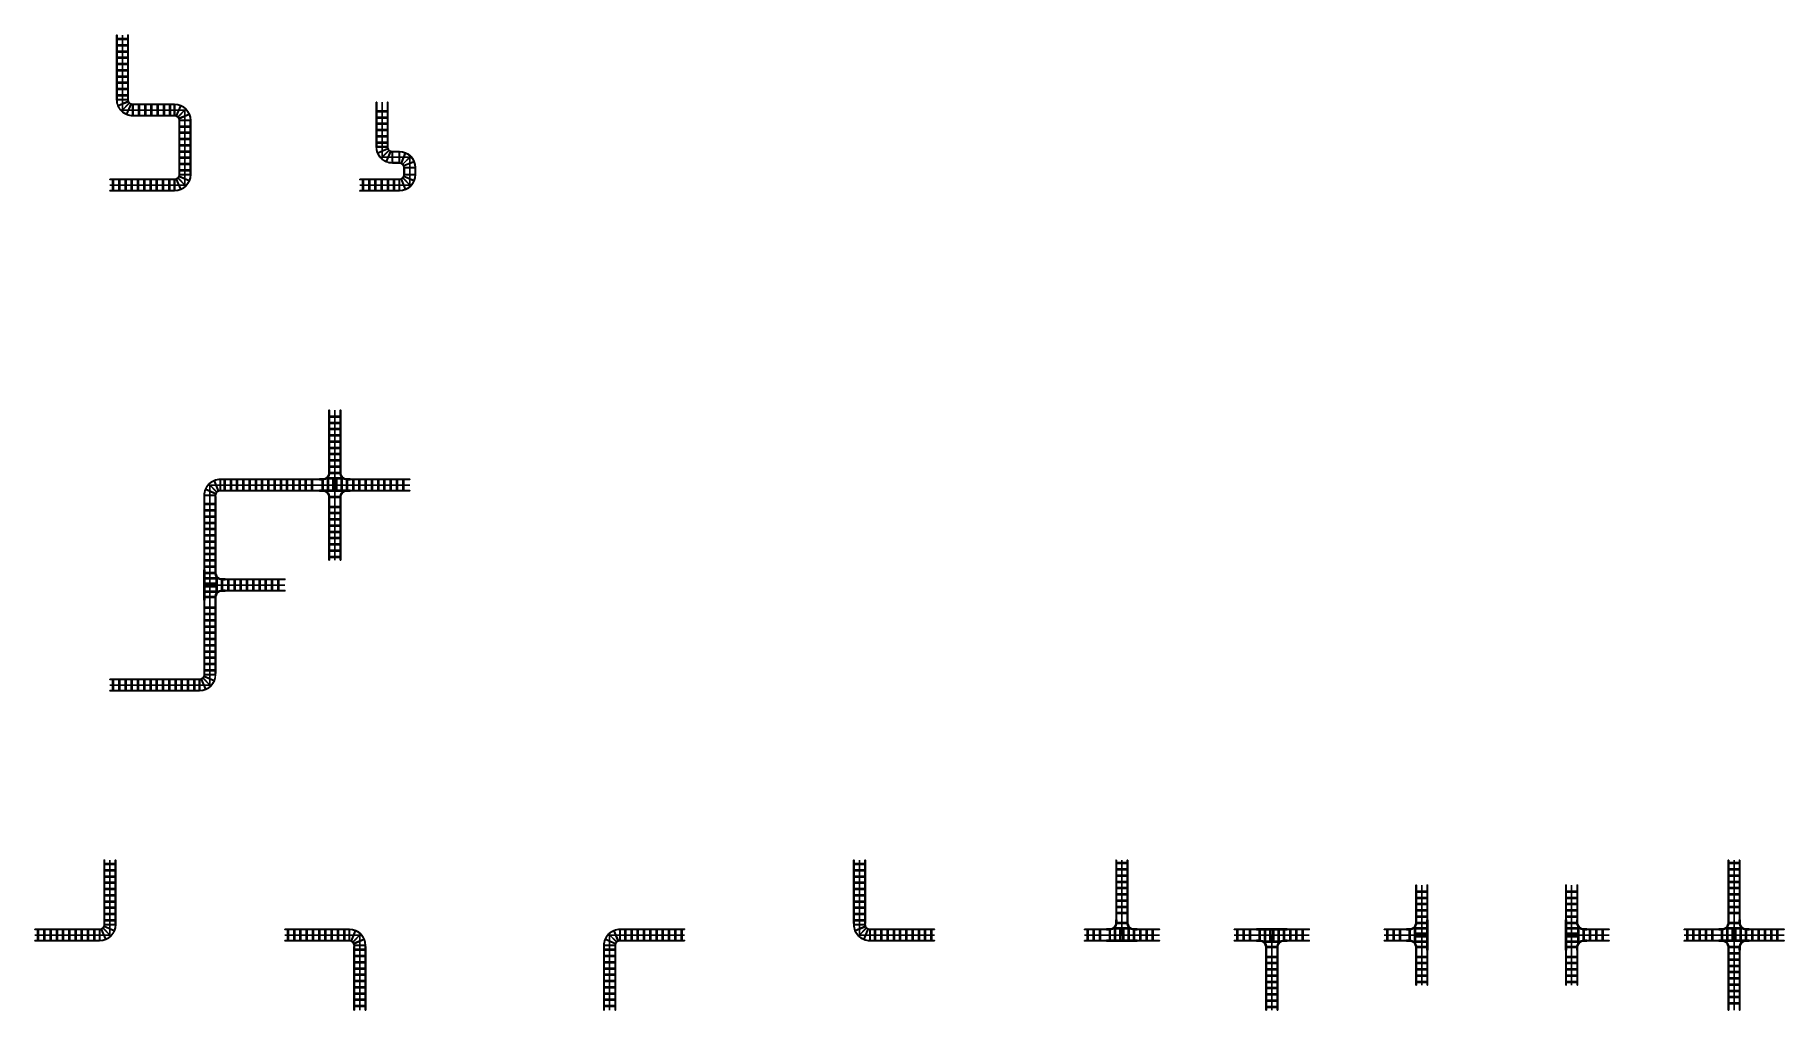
# Model space of a CAD drawing. Header units: millimetres. Extents: x -3000 to 67000, y -3000 to 36000.
import ezdxf

# ---------------------------------------------------------------- set-up
doc = ezdxf.new("R2010")
doc.units = ezdxf.units.MM
doc.layers.add('SCADA-TRAY', color=7, linetype='Continuous', true_color=0x0c642f)
doc.layers.add('SCADA-TRAY-PATH', color=4, linetype='Continuous')

# ---------------------------------------------------------------- blocks, each defined once
blk = doc.blocks.new('SCADA_V2$SCADA_TRAY_ELBOW_V2')
at = {"color": 118, "true_color": 0x0c642f}
for p, q in [((-755, 265), (-755, 248)), ((-755, 248), (-755, 265)), ((-755, 265), (-687, 265)), ((-687, 265), (-755, 265)), ((-687, 248), (-755, 248)), ((-698, -358), (-698, 248)), ((-698, -358), (-698, 248)), ((-676, 248), (-676, -358)), ((-676, -358), (-676, 248)), ((-360, -295), (-592, 265)), ((-360, -295), (-592, 265)), ((-572, 273), (-340, -287)), ((-340, -287), (-572, 273)), ((-73, -108), (-501, 320)), ((-73, -108), (-501, 320)), ((-486, 336), (-58, -93)), ((-58, -93), (-486, 336)), ((121, 175), (-439, 407)), ((121, 175), (-439, 407)), ((-431, 521), (-431, 589)), ((-414, 589), (-431, 589)), ((-431, 589), (-414, 589)), ((-431, 589), (-431, 521)), ((-431, 427), (129, 195)), ((129, 195), (-431, 427)), ((-414, 589), (-414, 521)), ((-414, 532), (192, 532)), ((192, 532), (-414, 532)), ((192, 510), (-414, 510)), ((192, 510), (-414, 510)), ((209, 589), (192, 589)), ((192, 589), (209, 589)), ((192, 589), (192, 521)), ((209, 521), (209, 589)), ((209, 589), (209, 521)), ((-755, -358), (-755, -375)), ((-755, -375), (-755, -358)), ((-687, -358), (-755, -358)), ((-687, -375), (-755, -375)), ((-687, -375), (-755, -375))]:
    blk.add_line(p, q, dxfattribs=at)
for radius in [896, 256, 896, 256, 273, 879]:
    blk.add_arc((-687, 521), radius, 270, 0, dxfattribs=at)
blk = doc.blocks.new('SCADA_V2$SCADA_TRAY_CROSS_V2')
at = {"color": 118, "linetype": 'ByBlock', "lineweight": -2, "true_color": 0x0c642f}
for p, q in [((-148, 496), (147, 496)), ((147, 524), (-147, 524)), ((-147, 524), (147, 524)), ((148, 496), (-147, 496)), ((-354, 23), (-354, 317)), ((-326, 23), (-326, 318)), ((-204, 23), (-204, 346)), ((-176, 23), (-176, 346)), ((-54, 23), (-54, 346)), ((-26, 23), (-26, 346)), ((26, 23), (26, 346)), ((54, 23), (54, 346)), ((176, 23), (176, 346)), ((204, 23), (204, 346)), ((326, 23), (326, 318)), ((354, 23), (354, 317)), ((-148, -156), (147, -156)), ((148, -156), (-147, -156)), ((147, -184), (-147, -184)), ((-147, -184), (147, -184))]:
    blk.add_line(p, q, dxfattribs=at)
at = {"color": 118, "true_color": 0x0c642f}
for p, q in [((-431, 23), (431, 23)), ((-431, 0), (-340, 0)), ((-249, 0), (249, 0)), ((340, 0), (431, 0))]:
    blk.add_line(p, q, dxfattribs=at)
at = {"color": 118, "linetype": 'ByBlock', "lineweight": -2, "true_color": 0x0c642f}
for points in [[(-431, 340), (-340, 340, 0.414214), (-170, 510), (-170, 601)], [(-431, 317), (-340, 317, 0.414214), (-147, 510), (-147, 601)], [(-147, 496, -0.007385), (-147, 510), (-147, 601)], [(147, 496, 0.007385), (147, 510), (147, 601)], [(431, 317), (340, 317, -0.414214), (147, 510), (147, 601)], [(431, 340), (340, 340, -0.414214), (170, 510), (170, 601)], [(-431, 23), (-340, 23, 0.007385), (-326, 23, 0.007385)], [(-431, 23), (-340, 23, -0.414214), (-147, -170), (-147, -261)], [(-431, 0), (-340, 0, -0.414214), (-170, -170), (-170, -261)], [(431, 23), (340, 23, 0.414214), (147, -170), (147, -261)], [(431, 0), (340, 0, 0.414214), (170, -170), (170, -261)], [(431, 23), (340, 23, -0.007385), (326, 23, -0.007385)], [(-147, -156, 0.007385), (-147, -170), (-147, -261)], [(147, -156, -0.007385), (147, -170), (147, -261)]]:
    blk.add_lwpolyline(points, format="xyb", dxfattribs=at)
for points in [[(-170, 601), (-147, 601)], [(-170, 510), (-170, 601)], [(-147, 601), (-170, 601)], [(147, 601), (170, 601)], [(170, 601), (147, 601)], [(170, 510), (170, 601)], [(-431, 340), (-431, 317)], [(-431, 0), (-431, 23)], [(-431, 0), (-340, 0)], [(431, 0), (340, 0)], [(431, 340), (431, 317)], [(431, 0), (431, 23)], [(-170, -170), (-170, -261)], [(-170, -261), (-147, -261)], [(-147, -261), (-170, -261)], [(147, -261), (170, -261)], [(170, -261), (147, -261)], [(170, -170), (170, -261)]]:
    blk.add_lwpolyline(points, dxfattribs=at)
at = {"color": 118, "true_color": 0x0c642f}
for points in [[(240, 346), (-240, 346)], [(-203, 374), (203, 374)]]:
    blk.add_lwpolyline(points, dxfattribs=at)
blk = doc.blocks.new('SCADA_V2$SCADA_TRAY_TEE_V2')
at = {"color": 118, "linetype": 'ByBlock', "lineweight": -2, "true_color": 0x0c642f}
for p, q in [((-148, 496), (147, 496)), ((147, 524), (-147, 524)), ((-147, 524), (147, 524)), ((148, 496), (-147, 496)), ((-354, 23), (-354, 317)), ((-326, 23), (-326, 318)), ((-204, 23), (-204, 346)), ((-176, 23), (-176, 346)), ((-54, 23), (-54, 346)), ((-26, 23), (-26, 346)), ((26, 23), (26, 346)), ((54, 23), (54, 346)), ((176, 23), (176, 346)), ((204, 23), (204, 346)), ((326, 23), (326, 318)), ((354, 23), (354, 317))]:
    blk.add_line(p, q, dxfattribs=at)
at = {"color": 118, "true_color": 0x0c642f}
for p, q in [((-431, 23), (431, 23)), ((-431, 0), (431, 0))]:
    blk.add_line(p, q, dxfattribs=at)
at = {"color": 118, "linetype": 'ByBlock', "lineweight": -2, "true_color": 0x0c642f}
for points in [[(-431, 340), (-340, 340, 0.414214), (-170, 510), (-170, 601)], [(-431, 317), (-340, 317, 0.414214), (-147, 510), (-147, 601)], [(-147, 496, -0.007385), (-147, 510), (-147, 601)], [(147, 496, 0.007385), (147, 510), (147, 601)], [(431, 317), (340, 317, -0.414214), (147, 510), (147, 601)], [(431, 340), (340, 340, -0.414214), (170, 510), (170, 601)], [(-431, 23), (-340, 23, 0.007385), (-326, 23, 0.007385)], [(431, 23), (340, 23, -0.007385), (326, 23, -0.007385)]]:
    blk.add_lwpolyline(points, format="xyb", dxfattribs=at)
for points in [[(-170, 601), (-147, 601)], [(-170, 510), (-170, 601)], [(-147, 601), (-170, 601)], [(147, 601), (170, 601)], [(170, 601), (147, 601)], [(170, 510), (170, 601)], [(-431, 340), (-431, 317)], [(-431, 0), (-431, 23)], [(-431, 0), (-340, 0)], [(431, 0), (340, 0)], [(431, 340), (431, 317)], [(431, 0), (431, 23)]]:
    blk.add_lwpolyline(points, dxfattribs=at)
at = {"color": 118, "true_color": 0x0c642f}
for points in [[(240, 346), (-240, 346)], [(-203, 374), (203, 374)]]:
    blk.add_lwpolyline(points, dxfattribs=at)

msp = doc.modelspace()

# ---------------------------------------------------------------- linework, layer by layer
at = {"layer": 'SCADA-TRAY'}
for points in [[(265, 33465), (265, 36000), (285, 36000), (285, 33465)], [(295, 35820), (295, 35860), (705, 35860), (705, 35820)], [(715, 33465), (715, 36000), (735, 36000), (735, 33465)], [(295, 35570), (295, 35610), (705, 35610), (705, 35570)], [(295, 35320), (295, 35360), (705, 35360), (705, 35320)], [(295, 35070), (295, 35110), (705, 35110), (705, 35070)], [(295, 34820), (295, 34860), (705, 34860), (705, 34820)], [(295, 34570), (295, 34610), (705, 34610), (705, 34570)], [(295, 34320), (295, 34360), (705, 34360), (705, 34320)], [(295, 34070), (295, 34110), (705, 34110), (705, 34070)], [(295, 33820), (295, 33860), (705, 33860), (705, 33820)], [(295, 33570), (295, 33610), (705, 33610), (705, 33570)], [(2535, 33215), (965, 33215), (965, 33235), (2535, 33235)], [(1180, 32795), (1140, 32795), (1140, 33205), (1180, 33205)], [(1430, 32795), (1390, 32795), (1390, 33205), (1430, 33205)], [(1680, 32795), (1640, 32795), (1640, 33205), (1680, 33205)], [(1930, 32795), (1890, 32795), (1890, 33205), (1930, 33205)], [(2180, 32795), (2140, 32795), (2140, 33205), (2180, 33205)], [(2430, 32795), (2390, 32795), (2390, 33205), (2430, 33205)], [(10655, 31575), (10655, 33310), (10675, 33310), (10675, 31575)], [(10685, 32930), (10685, 32970), (11095, 32970), (11095, 32930)], [(11105, 31575), (11105, 33310), (11125, 33310), (11125, 31575)], [(2535, 32765), (965, 32765), (965, 32785), (2535, 32785)], [(2765, 30465), (2765, 32535), (2785, 32535), (2785, 30465)], [(2795, 32320), (2795, 32360), (3205, 32360), (3205, 32320)], [(3215, 30465), (3215, 32535), (3235, 32535), (3235, 30465)], [(10685, 32680), (10685, 32720), (11095, 32720), (11095, 32680)], [(10685, 32430), (10685, 32470), (11095, 32470), (11095, 32430)], [(10685, 32180), (10685, 32220), (11095, 32220), (11095, 32180)], [(2795, 32070), (2795, 32110), (3205, 32110), (3205, 32070)], [(2795, 31820), (2795, 31860), (3205, 31860), (3205, 31820)], [(2795, 31570), (2795, 31610), (3205, 31610), (3205, 31570)], [(10685, 31930), (10685, 31970), (11095, 31970), (11095, 31930)], [(10685, 31680), (10685, 31720), (11095, 31720), (11095, 31680)], [(2795, 31320), (2795, 31360), (3205, 31360), (3205, 31320)], [(2795, 31070), (2795, 31110), (3205, 31110), (3205, 31070)], [(2795, 30820), (2795, 30860), (3205, 30860), (3205, 30820)], [(11535, 31325), (11355, 31325), (11355, 31345), (11535, 31345)], [(11535, 30875), (11355, 30875), (11355, 30895), (11535, 30895)], [(0, 30235), (2535, 30235), (2535, 30215), (0, 30215)], [(105, 30205), (145, 30205), (145, 29795), (105, 29795)], [(355, 30205), (395, 30205), (395, 29795), (355, 29795)], [(605, 30205), (645, 30205), (645, 29795), (605, 29795)], [(855, 30205), (895, 30205), (895, 29795), (855, 29795)], [(1105, 30205), (1145, 30205), (1145, 29795), (1105, 29795)], [(1355, 30205), (1395, 30205), (1395, 29795), (1355, 29795)], [(1605, 30205), (1645, 30205), (1645, 29795), (1605, 29795)], [(1855, 30205), (1895, 30205), (1895, 29795), (1855, 29795)], [(2105, 30205), (2145, 30205), (2145, 29795), (2105, 29795)], [(2355, 30205), (2395, 30205), (2395, 29795), (2355, 29795)], [(2795, 30570), (2795, 30610), (3205, 30610), (3205, 30570)], [(10000, 30235), (11535, 30235), (11535, 30215), (10000, 30215)], [(10105, 30205), (10145, 30205), (10145, 29795), (10105, 29795)], [(10355, 30205), (10395, 30205), (10395, 29795), (10355, 29795)], [(10605, 30205), (10645, 30205), (10645, 29795), (10605, 29795)], [(10855, 30205), (10895, 30205), (10895, 29795), (10855, 29795)], [(11105, 30205), (11145, 30205), (11145, 29795), (11105, 29795)], [(11355, 30205), (11395, 30205), (11395, 29795), (11355, 29795)], [(11765, 30465), (11765, 30645), (11785, 30645), (11785, 30465)], [(12215, 30465), (12215, 30645), (12235, 30645), (12235, 30465)], [(0, 29785), (2535, 29785), (2535, 29765), (0, 29765)], [(10000, 29785), (11535, 29785), (11535, 29765), (10000, 29765)], [(8765, 18611), (8765, 21000), (8785, 21000), (8785, 18611)], [(9215, 18611), (9215, 21000), (9235, 21000), (9235, 18611)], [(8795, 20716), (8795, 20756), (9205, 20756), (9205, 20716)], [(8795, 20466), (8795, 20506), (9205, 20506), (9205, 20466)], [(8795, 20216), (8795, 20256), (9205, 20256), (9205, 20216)], [(8795, 19966), (8795, 20006), (9205, 20006), (9205, 19966)], [(8795, 19716), (8795, 19756), (9205, 19756), (9205, 19716)], [(8795, 19466), (8795, 19506), (9205, 19506), (9205, 19466)], [(8795, 19216), (8795, 19256), (9205, 19256), (9205, 19216)], [(8795, 18966), (8795, 19006), (9205, 19006), (9205, 18966)], [(4465, 18235), (8389, 18235), (8389, 18215), (4465, 18215)], [(4570, 18205), (4610, 18205), (4610, 17795), (4570, 17795)], [(4820, 18205), (4860, 18205), (4860, 17795), (4820, 17795)], [(5070, 18205), (5110, 18205), (5110, 17795), (5070, 17795)], [(5320, 18205), (5360, 18205), (5360, 17795), (5320, 17795)], [(5570, 18205), (5610, 18205), (5610, 17795), (5570, 17795)], [(5820, 18205), (5860, 18205), (5860, 17795), (5820, 17795)], [(6070, 18205), (6110, 18205), (6110, 17795), (6070, 17795)], [(6320, 18205), (6360, 18205), (6360, 17795), (6320, 17795)], [(6570, 18205), (6610, 18205), (6610, 17795), (6570, 17795)], [(6820, 18205), (6860, 18205), (6860, 17795), (6820, 17795)], [(7070, 18205), (7110, 18205), (7110, 17795), (7070, 17795)], [(7320, 18205), (7360, 18205), (7360, 17795), (7320, 17795)], [(7570, 18205), (7610, 18205), (7610, 17795), (7570, 17795)], [(7820, 18205), (7860, 18205), (7860, 17795), (7820, 17795)], [(8070, 18205), (8110, 18205), (8110, 17795), (8070, 17795)], [(8795, 18716), (8795, 18756), (9205, 18756), (9205, 18716)], [(9611, 18235), (12000, 18235), (12000, 18215), (9611, 18215)], [(9716, 18205), (9756, 18205), (9756, 17795), (9716, 17795)], [(9966, 18205), (10006, 18205), (10006, 17795), (9966, 17795)], [(10216, 18205), (10256, 18205), (10256, 17795), (10216, 17795)], [(10466, 18205), (10506, 18205), (10506, 17795), (10466, 17795)], [(10716, 18205), (10756, 18205), (10756, 17795), (10716, 17795)], [(10966, 18205), (11006, 18205), (11006, 17795), (10966, 17795)], [(11216, 18205), (11256, 18205), (11256, 17795), (11216, 17795)], [(11466, 18205), (11506, 18205), (11506, 17795), (11466, 17795)], [(11716, 18205), (11756, 18205), (11756, 17795), (11716, 17795)], [(3765, 14611), (3765, 17535), (3785, 17535), (3785, 14611)], [(4215, 14611), (4215, 17535), (4235, 17535), (4235, 14611)], [(4465, 17785), (8389, 17785), (8389, 17765), (4465, 17765)], [(9611, 17785), (12000, 17785), (12000, 17765), (9611, 17765)], [(3795, 17216), (3795, 17256), (4205, 17256), (4205, 17216)], [(3795, 16966), (3795, 17006), (4205, 17006), (4205, 16966)], [(8765, 15000), (8765, 17389), (8785, 17389), (8785, 15000)], [(8795, 17105), (8795, 17145), (9205, 17145), (9205, 17105)], [(8795, 16855), (8795, 16895), (9205, 16895), (9205, 16855)], [(9215, 15000), (9215, 17389), (9235, 17389), (9235, 15000)], [(3795, 16716), (3795, 16756), (4205, 16756), (4205, 16716)], [(3795, 16466), (3795, 16506), (4205, 16506), (4205, 16466)], [(3795, 16216), (3795, 16256), (4205, 16256), (4205, 16216)], [(8795, 16605), (8795, 16645), (9205, 16645), (9205, 16605)], [(8795, 16355), (8795, 16395), (9205, 16395), (9205, 16355)], [(8795, 16105), (8795, 16145), (9205, 16145), (9205, 16105)], [(3795, 15966), (3795, 16006), (4205, 16006), (4205, 15966)], [(3795, 15716), (3795, 15756), (4205, 15756), (4205, 15716)], [(3795, 15466), (3795, 15506), (4205, 15506), (4205, 15466)], [(8795, 15855), (8795, 15895), (9205, 15895), (9205, 15855)], [(8795, 15605), (8795, 15645), (9205, 15645), (9205, 15605)], [(3795, 15216), (3795, 15256), (4205, 15256), (4205, 15216)], [(3795, 14966), (3795, 15006), (4205, 15006), (4205, 14966)], [(3795, 14716), (3795, 14756), (4205, 14756), (4205, 14716)], [(8795, 15355), (8795, 15395), (9205, 15395), (9205, 15355)], [(8795, 15105), (8795, 15145), (9205, 15145), (9205, 15105)], [(4611, 14235), (7000, 14235), (7000, 14215), (4611, 14215)], [(4716, 14205), (4756, 14205), (4756, 13795), (4716, 13795)], [(4966, 14205), (5006, 14205), (5006, 13795), (4966, 13795)], [(5216, 14205), (5256, 14205), (5256, 13795), (5216, 13795)], [(5466, 14205), (5506, 14205), (5506, 13795), (5466, 13795)], [(5716, 14205), (5756, 14205), (5756, 13795), (5716, 13795)], [(5966, 14205), (6006, 14205), (6006, 13795), (5966, 13795)], [(6216, 14205), (6256, 14205), (6256, 13795), (6216, 13795)], [(6466, 14205), (6506, 14205), (6506, 13795), (6466, 13795)], [(6716, 14205), (6756, 14205), (6756, 13795), (6716, 13795)], [(3765, 10465), (3765, 13389), (3785, 13389), (3785, 10465)], [(4215, 10465), (4215, 13389), (4235, 13389), (4235, 10465)], [(4611, 13785), (7000, 13785), (7000, 13765), (4611, 13765)], [(3795, 13070), (3795, 13110), (4205, 13110), (4205, 13070)], [(3795, 12820), (3795, 12860), (4205, 12860), (4205, 12820)], [(3795, 12570), (3795, 12610), (4205, 12610), (4205, 12570)], [(3795, 12320), (3795, 12360), (4205, 12360), (4205, 12320)], [(3795, 12070), (3795, 12110), (4205, 12110), (4205, 12070)], [(3795, 11820), (3795, 11860), (4205, 11860), (4205, 11820)], [(3795, 11570), (3795, 11610), (4205, 11610), (4205, 11570)], [(3795, 11320), (3795, 11360), (4205, 11360), (4205, 11320)], [(3795, 11070), (3795, 11110), (4205, 11110), (4205, 11070)], [(3795, 10820), (3795, 10860), (4205, 10860), (4205, 10820)], [(3795, 10570), (3795, 10610), (4205, 10610), (4205, 10570)], [(0, 10235), (3535, 10235), (3535, 10215), (0, 10215)], [(105, 10205), (145, 10205), (145, 9795), (105, 9795)], [(355, 10205), (395, 10205), (395, 9795), (355, 9795)], [(605, 10205), (645, 10205), (645, 9795), (605, 9795)], [(855, 10205), (895, 10205), (895, 9795), (855, 9795)], [(1105, 10205), (1145, 10205), (1145, 9795), (1105, 9795)], [(1355, 10205), (1395, 10205), (1395, 9795), (1355, 9795)], [(1605, 10205), (1645, 10205), (1645, 9795), (1605, 9795)], [(1855, 10205), (1895, 10205), (1895, 9795), (1855, 9795)], [(2105, 10205), (2145, 10205), (2145, 9795), (2105, 9795)], [(2355, 10205), (2395, 10205), (2395, 9795), (2355, 9795)], [(2605, 10205), (2645, 10205), (2645, 9795), (2605, 9795)], [(2855, 10205), (2895, 10205), (2895, 9795), (2855, 9795)], [(3105, 10205), (3145, 10205), (3145, 9795), (3105, 9795)], [(3355, 10205), (3395, 10205), (3395, 9795), (3355, 9795)], [(0, 9785), (3535, 9785), (3535, 9765), (0, 9765)], [(-235, 465), (-235, 3000), (-215, 3000), (-215, 465)], [(-205, 2820), (-205, 2860), (205, 2860), (205, 2820)], [(215, 465), (215, 3000), (235, 3000), (235, 465)], [(29765, 465), (29765, 3000), (29785, 3000), (29785, 465)], [(29795, 2820), (29795, 2860), (30205, 2860), (30205, 2820)], [(30215, 465), (30215, 3000), (30235, 3000), (30235, 465)], [(40285, 3000), (40285, 611), (40265, 611), (40265, 3000)], [(40705, 2895), (40705, 2855), (40295, 2855), (40295, 2895)], [(40735, 3000), (40735, 611), (40715, 611), (40715, 3000)], [(64785, 3000), (64785, 611), (64765, 611), (64765, 3000)], [(65205, 2895), (65205, 2855), (64795, 2855), (64795, 2895)], [(65235, 3000), (65235, 611), (65215, 611), (65215, 3000)], [(-205, 2570), (-205, 2610), (205, 2610), (205, 2570)], [(-205, 2320), (-205, 2360), (205, 2360), (205, 2320)], [(-205, 2070), (-205, 2110), (205, 2110), (205, 2070)], [(29795, 2570), (29795, 2610), (30205, 2610), (30205, 2570)], [(29795, 2320), (29795, 2360), (30205, 2360), (30205, 2320)], [(29795, 2070), (29795, 2110), (30205, 2110), (30205, 2070)], [(40705, 2645), (40705, 2605), (40295, 2605), (40295, 2645)], [(40705, 2395), (40705, 2355), (40295, 2355), (40295, 2395)], [(40705, 2145), (40705, 2105), (40295, 2105), (40295, 2145)], [(65205, 2645), (65205, 2605), (64795, 2605), (64795, 2645)], [(65205, 2395), (65205, 2355), (64795, 2355), (64795, 2395)], [(65205, 2145), (65205, 2105), (64795, 2105), (64795, 2145)], [(-205, 1820), (-205, 1860), (205, 1860), (205, 1820)], [(-205, 1570), (-205, 1610), (205, 1610), (205, 1570)], [(29795, 1820), (29795, 1860), (30205, 1860), (30205, 1820)], [(29795, 1570), (29795, 1610), (30205, 1610), (30205, 1570)], [(40705, 1895), (40705, 1855), (40295, 1855), (40295, 1895)], [(40705, 1645), (40705, 1605), (40295, 1605), (40295, 1645)], [(52265, 611), (52265, 2000), (52285, 2000), (52285, 611)], [(52295, 1716), (52295, 1756), (52705, 1756), (52705, 1716)], [(52295, 1466), (52295, 1506), (52705, 1506), (52705, 1466)], [(52715, 611), (52715, 2000), (52735, 2000), (52735, 611)], [(58265, 611), (58265, 2000), (58285, 2000), (58285, 611)], [(58295, 1716), (58295, 1756), (58705, 1756), (58705, 1716)], [(58295, 1466), (58295, 1506), (58705, 1506), (58705, 1466)], [(58715, 611), (58715, 2000), (58735, 2000), (58735, 611)], [(65205, 1895), (65205, 1855), (64795, 1855), (64795, 1895)], [(65205, 1645), (65205, 1605), (64795, 1605), (64795, 1645)], [(-205, 1320), (-205, 1360), (205, 1360), (205, 1320)], [(-205, 1070), (-205, 1110), (205, 1110), (205, 1070)], [(-205, 820), (-205, 860), (205, 860), (205, 820)], [(29795, 1320), (29795, 1360), (30205, 1360), (30205, 1320)], [(29795, 1070), (29795, 1110), (30205, 1110), (30205, 1070)], [(29795, 820), (29795, 860), (30205, 860), (30205, 820)], [(40705, 1395), (40705, 1355), (40295, 1355), (40295, 1395)], [(40705, 1145), (40705, 1105), (40295, 1105), (40295, 1145)], [(40705, 895), (40705, 855), (40295, 855), (40295, 895)], [(52295, 1216), (52295, 1256), (52705, 1256), (52705, 1216)], [(52295, 966), (52295, 1006), (52705, 1006), (52705, 966)], [(52295, 716), (52295, 756), (52705, 756), (52705, 716)], [(58295, 1216), (58295, 1256), (58705, 1256), (58705, 1216)], [(58295, 966), (58295, 1006), (58705, 1006), (58705, 966)], [(58295, 716), (58295, 756), (58705, 756), (58705, 716)], [(65205, 1395), (65205, 1355), (64795, 1355), (64795, 1395)], [(65205, 1145), (65205, 1105), (64795, 1105), (64795, 1145)], [(65205, 895), (65205, 855), (64795, 855), (64795, 895)], [(-3000, 235), (-465, 235), (-465, 215), (-3000, 215)], [(-2895, 205), (-2855, 205), (-2855, -205), (-2895, -205)], [(-2645, 205), (-2605, 205), (-2605, -205), (-2645, -205)], [(-2395, 205), (-2355, 205), (-2355, -205), (-2395, -205)], [(-2145, 205), (-2105, 205), (-2105, -205), (-2145, -205)], [(-1895, 205), (-1855, 205), (-1855, -205), (-1895, -205)], [(-1645, 205), (-1605, 205), (-1605, -205), (-1645, -205)], [(-1395, 205), (-1355, 205), (-1355, -205), (-1395, -205)], [(-1145, 205), (-1105, 205), (-1105, -205), (-1145, -205)], [(-895, 205), (-855, 205), (-855, -205), (-895, -205)], [(-645, 205), (-605, 205), (-605, -205), (-645, -205)], [(-205, 570), (-205, 610), (205, 610), (205, 570)], [(7000, 235), (9535, 235), (9535, 215), (7000, 215)], [(7105, 205), (7145, 205), (7145, -205), (7105, -205)], [(7355, 205), (7395, 205), (7395, -205), (7355, -205)], [(7605, 205), (7645, 205), (7645, -205), (7605, -205)], [(7855, 205), (7895, 205), (7895, -205), (7855, -205)], [(8105, 205), (8145, 205), (8145, -205), (8105, -205)], [(8355, 205), (8395, 205), (8395, -205), (8355, -205)], [(8605, 205), (8645, 205), (8645, -205), (8605, -205)], [(8855, 205), (8895, 205), (8895, -205), (8855, -205)], [(9105, 205), (9145, 205), (9145, -205), (9105, -205)], [(9355, 205), (9395, 205), (9395, -205), (9355, -205)], [(23000, 215), (20465, 215), (20465, 235), (23000, 235)], [(20645, -205), (20605, -205), (20605, 205), (20645, 205)], [(20895, -205), (20855, -205), (20855, 205), (20895, 205)], [(21145, -205), (21105, -205), (21105, 205), (21145, 205)], [(21395, -205), (21355, -205), (21355, 205), (21395, 205)], [(21645, -205), (21605, -205), (21605, 205), (21645, 205)], [(21895, -205), (21855, -205), (21855, 205), (21895, 205)], [(22145, -205), (22105, -205), (22105, 205), (22145, 205)], [(22395, -205), (22355, -205), (22355, 205), (22395, 205)], [(22645, -205), (22605, -205), (22605, 205), (22645, 205)], [(22895, -205), (22855, -205), (22855, 205), (22895, 205)], [(29795, 570), (29795, 610), (30205, 610), (30205, 570)], [(33000, 215), (30465, 215), (30465, 235), (33000, 235)], [(30645, -205), (30605, -205), (30605, 205), (30645, 205)], [(30895, -205), (30855, -205), (30855, 205), (30895, 205)], [(31145, -205), (31105, -205), (31105, 205), (31145, 205)], [(31395, -205), (31355, -205), (31355, 205), (31395, 205)], [(31645, -205), (31605, -205), (31605, 205), (31645, 205)], [(31895, -205), (31855, -205), (31855, 205), (31895, 205)], [(32145, -205), (32105, -205), (32105, 205), (32145, 205)], [(32395, -205), (32355, -205), (32355, 205), (32395, 205)], [(32645, -205), (32605, -205), (32605, 205), (32645, 205)], [(32895, -205), (32855, -205), (32855, 205), (32895, 205)], [(39000, 235), (39889, 235), (39889, 215), (39000, 215)], [(39105, 205), (39145, 205), (39145, -205), (39105, -205)], [(39355, 205), (39395, 205), (39395, -205), (39355, -205)], [(39605, 205), (39645, 205), (39645, -205), (39605, -205)], [(41111, 235), (42000, 235), (42000, 215), (41111, 215)], [(41216, 205), (41256, 205), (41256, -205), (41216, -205)], [(41466, 205), (41506, 205), (41506, -205), (41466, -205)], [(41716, 205), (41756, 205), (41756, -205), (41716, -205)], [(45000, 235), (45889, 235), (45889, 215), (45000, 215)], [(45105, 205), (45145, 205), (45145, -205), (45105, -205)], [(45355, 205), (45395, 205), (45395, -205), (45355, -205)], [(45605, 205), (45645, 205), (45645, -205), (45605, -205)], [(47111, 235), (48000, 235), (48000, 215), (47111, 215)], [(47216, 205), (47256, 205), (47256, -205), (47216, -205)], [(47466, 205), (47506, 205), (47506, -205), (47466, -205)], [(47716, 205), (47756, 205), (47756, -205), (47716, -205)], [(51000, 235), (51889, 235), (51889, 215), (51000, 215)], [(51105, 205), (51145, 205), (51145, -205), (51105, -205)], [(51355, 205), (51395, 205), (51395, -205), (51355, -205)], [(51605, 205), (51645, 205), (51645, -205), (51605, -205)], [(59111, 235), (60000, 235), (60000, 215), (59111, 215)], [(59216, 205), (59256, 205), (59256, -205), (59216, -205)], [(59466, 205), (59506, 205), (59506, -205), (59466, -205)], [(59716, 205), (59756, 205), (59756, -205), (59716, -205)], [(63000, 235), (64389, 235), (64389, 215), (63000, 215)], [(63105, 205), (63145, 205), (63145, -205), (63105, -205)], [(63355, 205), (63395, 205), (63395, -205), (63355, -205)], [(63605, 205), (63645, 205), (63645, -205), (63605, -205)], [(63855, 205), (63895, 205), (63895, -205), (63855, -205)], [(64105, 205), (64145, 205), (64145, -205), (64105, -205)], [(65611, 235), (67000, 235), (67000, 215), (65611, 215)], [(65716, 205), (65756, 205), (65756, -205), (65716, -205)], [(65966, 205), (66006, 205), (66006, -205), (65966, -205)], [(66216, 205), (66256, 205), (66256, -205), (66216, -205)], [(66466, 205), (66506, 205), (66506, -205), (66466, -205)], [(66716, 205), (66756, 205), (66756, -205), (66716, -205)], [(-3000, -215), (-465, -215), (-465, -235), (-3000, -235)], [(7000, -215), (9535, -215), (9535, -235), (7000, -235)], [(9785, -465), (9785, -3000), (9765, -3000), (9765, -465)], [(10205, -570), (10205, -610), (9795, -610), (9795, -570)], [(10235, -465), (10235, -3000), (10215, -3000), (10215, -465)], [(19785, -465), (19785, -3000), (19765, -3000), (19765, -465)], [(20205, -570), (20205, -610), (19795, -610), (19795, -570)], [(20235, -465), (20235, -3000), (20215, -3000), (20215, -465)], [(23000, -235), (20465, -235), (20465, -215), (23000, -215)], [(33000, -235), (30465, -235), (30465, -215), (33000, -215)], [(39000, -215), (39889, -215), (39889, -235), (39000, -235)], [(41111, -215), (42000, -215), (42000, -235), (41111, -235)], [(45000, -215), (45889, -215), (45889, -235), (45000, -235)], [(46265, -3000), (46265, -611), (46285, -611), (46285, -3000)], [(46715, -3000), (46715, -611), (46735, -611), (46735, -3000)], [(47111, -215), (48000, -215), (48000, -235), (47111, -235)], [(51000, -215), (51889, -215), (51889, -235), (51000, -235)], [(52265, -2000), (52265, -611), (52285, -611), (52285, -2000)], [(52715, -2000), (52715, -611), (52735, -611), (52735, -2000)], [(58265, -2000), (58265, -611), (58285, -611), (58285, -2000)], [(58715, -2000), (58715, -611), (58735, -611), (58735, -2000)], [(59111, -215), (60000, -215), (60000, -235), (59111, -235)], [(63000, -215), (64389, -215), (64389, -235), (63000, -235)], [(64785, -611), (64785, -3000), (64765, -3000), (64765, -611)], [(65235, -611), (65235, -3000), (65215, -3000), (65215, -611)], [(65611, -215), (67000, -215), (67000, -235), (65611, -235)], [(10205, -820), (10205, -860), (9795, -860), (9795, -820)], [(10205, -1070), (10205, -1110), (9795, -1110), (9795, -1070)], [(10205, -1320), (10205, -1360), (9795, -1360), (9795, -1320)], [(20205, -820), (20205, -860), (19795, -860), (19795, -820)], [(20205, -1070), (20205, -1110), (19795, -1110), (19795, -1070)], [(20205, -1320), (20205, -1360), (19795, -1360), (19795, -1320)], [(46295, -895), (46295, -855), (46705, -855), (46705, -895)], [(46295, -1145), (46295, -1105), (46705, -1105), (46705, -1145)], [(46295, -1395), (46295, -1355), (46705, -1355), (46705, -1395)], [(52295, -895), (52295, -855), (52705, -855), (52705, -895)], [(52295, -1145), (52295, -1105), (52705, -1105), (52705, -1145)], [(52295, -1395), (52295, -1355), (52705, -1355), (52705, -1395)], [(58295, -895), (58295, -855), (58705, -855), (58705, -895)], [(58295, -1145), (58295, -1105), (58705, -1105), (58705, -1145)], [(58295, -1395), (58295, -1355), (58705, -1355), (58705, -1395)], [(65205, -716), (65205, -756), (64795, -756), (64795, -716)], [(65205, -966), (65205, -1006), (64795, -1006), (64795, -966)], [(65205, -1216), (65205, -1256), (64795, -1256), (64795, -1216)], [(10205, -1570), (10205, -1610), (9795, -1610), (9795, -1570)], [(10205, -1820), (10205, -1860), (9795, -1860), (9795, -1820)], [(10205, -2070), (10205, -2110), (9795, -2110), (9795, -2070)], [(20205, -1570), (20205, -1610), (19795, -1610), (19795, -1570)], [(20205, -1820), (20205, -1860), (19795, -1860), (19795, -1820)], [(20205, -2070), (20205, -2110), (19795, -2110), (19795, -2070)], [(46295, -1645), (46295, -1605), (46705, -1605), (46705, -1645)], [(46295, -1895), (46295, -1855), (46705, -1855), (46705, -1895)], [(52295, -1645), (52295, -1605), (52705, -1605), (52705, -1645)], [(52295, -1895), (52295, -1855), (52705, -1855), (52705, -1895)], [(58295, -1645), (58295, -1605), (58705, -1605), (58705, -1645)], [(58295, -1895), (58295, -1855), (58705, -1855), (58705, -1895)], [(65205, -1466), (65205, -1506), (64795, -1506), (64795, -1466)], [(65205, -1716), (65205, -1756), (64795, -1756), (64795, -1716)], [(65205, -1966), (65205, -2006), (64795, -2006), (64795, -1966)], [(10205, -2320), (10205, -2360), (9795, -2360), (9795, -2320)], [(10205, -2570), (10205, -2610), (9795, -2610), (9795, -2570)], [(20205, -2320), (20205, -2360), (19795, -2360), (19795, -2320)], [(20205, -2570), (20205, -2610), (19795, -2610), (19795, -2570)], [(46295, -2145), (46295, -2105), (46705, -2105), (46705, -2145)], [(46295, -2395), (46295, -2355), (46705, -2355), (46705, -2395)], [(46295, -2645), (46295, -2605), (46705, -2605), (46705, -2645)], [(65205, -2216), (65205, -2256), (64795, -2256), (64795, -2216)], [(65205, -2466), (65205, -2506), (64795, -2506), (64795, -2466)], [(65205, -2716), (65205, -2756), (64795, -2756), (64795, -2716)], [(10205, -2820), (10205, -2860), (9795, -2860), (9795, -2820)], [(20205, -2820), (20205, -2860), (19795, -2860), (19795, -2820)], [(46295, -2895), (46295, -2855), (46705, -2855), (46705, -2895)]]:
    msp.add_lwpolyline(points, close=True, dxfattribs=at)
at = {"layer": 'SCADA-TRAY-PATH'}
for points in [[(0, 30000), (3000, 30000), (3000, 33000), (500, 33000), (500, 36000)], [(10000, 30000), (12000, 30000), (12000, 31110), (10890, 31110), (10890, 33310)], [(9000, 15000), (9000, 21000)], [(0, 10000), (4000, 10000), (4000, 18000), (12000, 18000)], [(4000, 14000), (7000, 14000)], [(-3000, 0), (0, 0), (0, 3000)], [(33000, 0), (30000, 0), (30000, 3000)], [(40500, 3000), (40500, 0)], [(65000, 3000), (65000, -3000)], [(52500, -2000), (52500, 2000)], [(58500, -2000), (58500, 2000)], [(7000, 0), (10000, 0), (10000, -3000)], [(23000, 0), (20000, 0), (20000, -3000)], [(39000, 0), (42000, 0)], [(45000, 0), (48000, 0)], [(46500, -3000), (46500, 0)], [(51000, 0), (52500, 0)], [(58500, 0), (60000, 0)], [(63000, 0), (67000, 0)]]:
    msp.add_lwpolyline(points, dxfattribs=at)

# ---------------------------------------------------------------- block references
at = {"layer": 'SCADA-TRAY'}
for name, p, xscale, yscale, zscale, rotation in [('SCADA_V2$SCADA_TRAY_ELBOW_V2', (540, 32920), 0.7223887372853562, 0.7223887372853562, 0.7223887372853562, 270), ('SCADA_V2$SCADA_TRAY_ELBOW_V2', (2960, 33080), 0.7223887372853562, 0.7223887372853562, 0.7223887372853562, 90), ('SCADA_V2$SCADA_TRAY_ELBOW_V2', (10930, 31030), 0.7223887372853562, 0.7223887372853562, 0.7223887372853562, 270), ('SCADA_V2$SCADA_TRAY_ELBOW_V2', (11960, 31190), 0.7223887372853562, 0.7223887372853562, 0.7223887372853562, 90), ('SCADA_V2$SCADA_TRAY_ELBOW_V2', (3920, 17960), 0.7223887372853562, 0.7223887372853562, 0.7223887372853562, 180), ('SCADA_V2$SCADA_TRAY_TEE_V2', (3759, 14000), 1.418067375847413, 1.418067375847413, 1.418067375847413, 270), ('SCADA_V2$SCADA_TRAY_ELBOW_V2', (9960, 80), 0.7223887372853562, 0.7223887372853562, 0.7223887372853562, 90), ('SCADA_V2$SCADA_TRAY_ELBOW_V2', (19920, -40), 0.7223887372853562, 0.7223887372853562, 0.7223887372853562, 180), ('SCADA_V2$SCADA_TRAY_ELBOW_V2', (30040, -80), 0.7223887372853562, 0.7223887372853562, 0.7223887372853562, 270), ('SCADA_V2$SCADA_TRAY_TEE_V2', (46500, 241), 1.418067375847413, 1.418067375847413, 1.418067375847413, 180), ('SCADA_V2$SCADA_TRAY_TEE_V2', (52741, 0), 1.418067375847413, 1.418067375847413, 1.418067375847413, 90), ('SCADA_V2$SCADA_TRAY_TEE_V2', (58259, 0), 1.418067375847413, 1.418067375847413, 1.418067375847413, 270)]:
    msp.add_blockref(name, p, dxfattribs=dict(at, xscale=xscale, yscale=yscale, zscale=zscale, rotation=rotation))
for name, p, xscale, yscale, zscale in [('SCADA_V2$SCADA_TRAY_ELBOW_V2', (3080, 30040), 0.7223887372853562, 0.7223887372853562, 0.7223887372853562), ('SCADA_V2$SCADA_TRAY_ELBOW_V2', (12080, 30040), 0.7223887372853562, 0.7223887372853562, 0.7223887372853562), ('SCADA_V2$SCADA_TRAY_CROSS_V2', (9000, 17759), 1.418067227039713, 1.418067227039713, 1.418067227039713), ('SCADA_V2$SCADA_TRAY_ELBOW_V2', (4080, 10040), 0.7223887372853562, 0.7223887372853562, 0.7223887372853562), ('SCADA_V2$SCADA_TRAY_ELBOW_V2', (80, 40), 0.7223887372853562, 0.7223887372853562, 0.7223887372853562), ('SCADA_V2$SCADA_TRAY_TEE_V2', (40500, -241), 1.418067375847413, 1.418067375847413, 1.418067375847413), ('SCADA_V2$SCADA_TRAY_CROSS_V2', (65000, -241), 1.418067227039713, 1.418067227039713, 1.418067227039713)]:
    msp.add_blockref(name, p, dxfattribs=dict(at, xscale=xscale, yscale=yscale, zscale=zscale))

doc.saveas('drawing.dxf')
